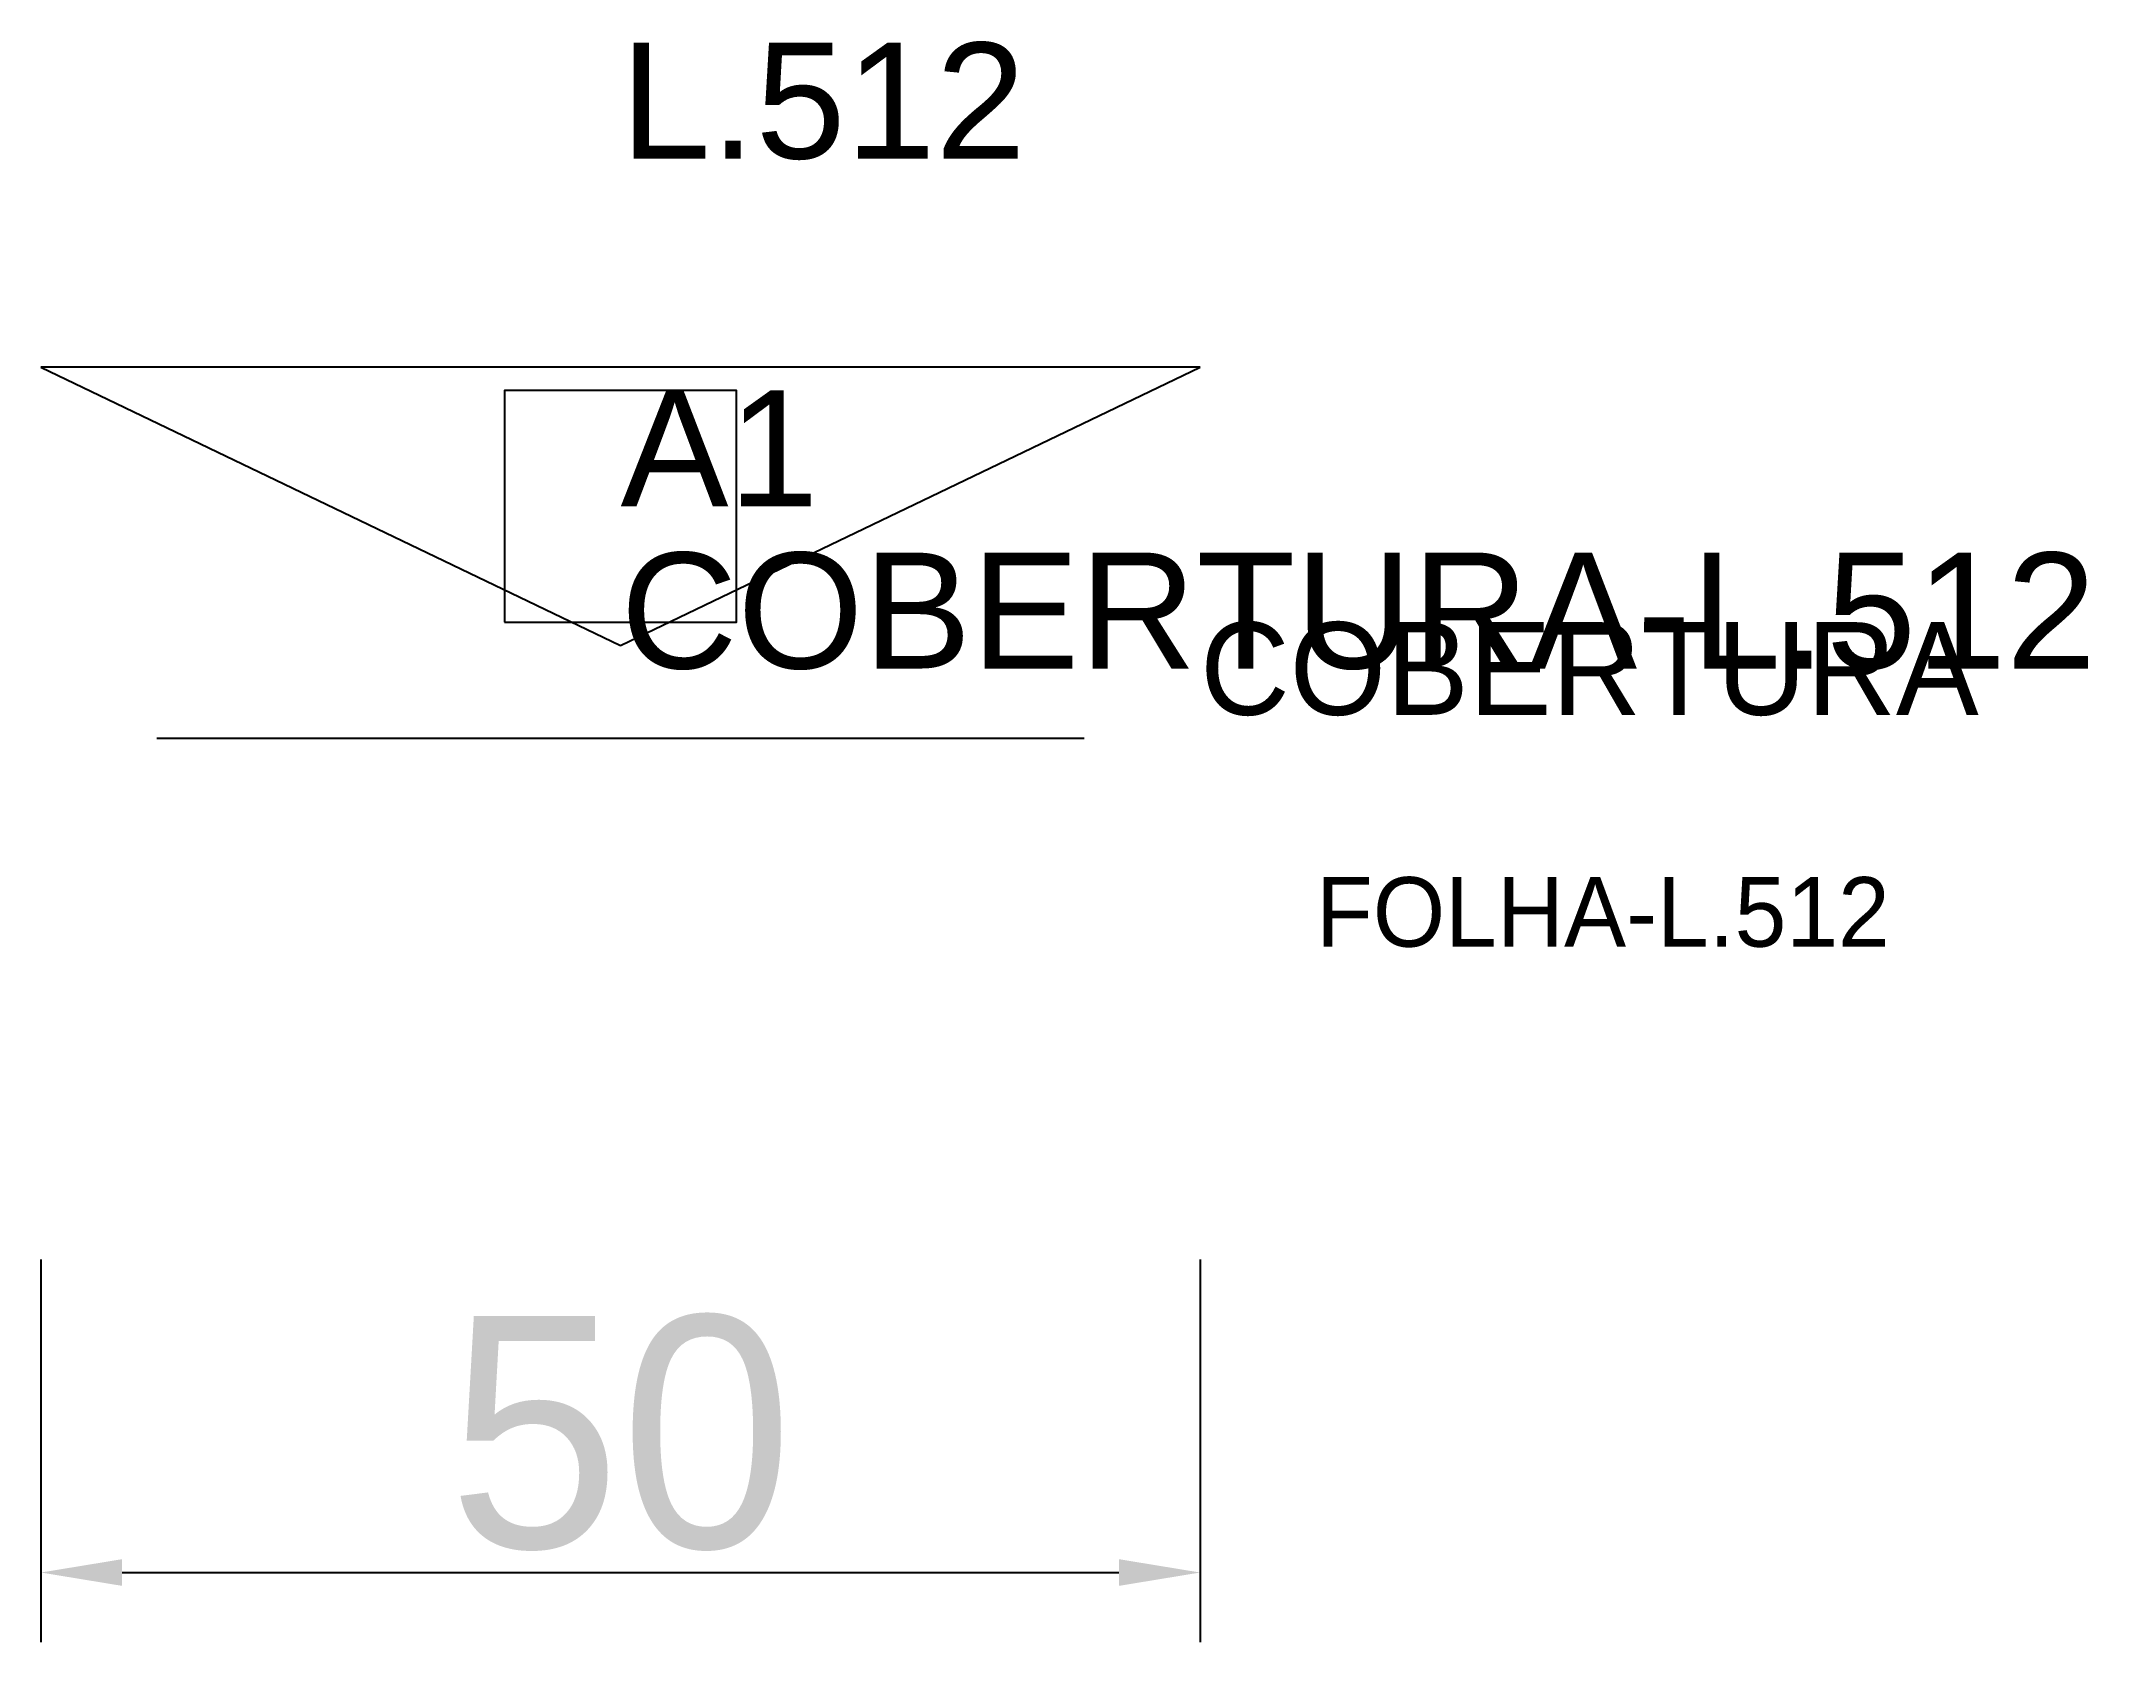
# Model space of a CAD drawing. Header units: metres. Extents: x 222.2 to 310.5, y 146.5 to 215.6.
import ezdxf

# ---------------------------------------------------------------- set-up
doc = ezdxf.new("R2010")
doc.units = ezdxf.units.M
for name, color, linetype in [('3', 3, 'CONTINUOUS'), ('AUX00', 7, 'CONTINUOUS'), ('COTA', 241, 'CONTINUOUS'), ('FOLHA', 255, 'CONTINUOUS'), ('Hachura', 251, 'CONTINUOUS'), ('NOMENCLATURA', 7, 'CONTINUOUS'), ('Nível', 160, 'CONTINUOUS'), ('Painéis', 200, 'CONTINUOUS'), ('Pilares', 5, 'CONTINUOUS'), ('SARR_2.2x7', 40, 'CONTINUOUS')]:
    doc.layers.add(name, color=color, linetype=linetype)
doc.styles.add('ARIAL', font='Arial.ttf')
doc.styles.add('STR_STANDARD', font='arial.ttf')
doc.dimstyles.new('EZ DXF', dxfattribs={"dimtxt": 10, "dimasz": 3.5, "dimexe": 3, "dimexo": 1.5, "dimgap": 1, "dimtad": 1, "dimdec": 1, "dimdsep": 46, "dimcen": 2.5, "dimazin": 3, "dimtfac": 1, "dimtmove": 0, "dimatfit": 3})

msp = doc.modelspace()

# ---------------------------------------------------------------- hatches: boundary and pattern name
at = {"layer": 'Hachura'}
h = msp.add_hatch(dxfattribs=at)
h.set_pattern_fill('ANSI31', scale=50)
h.paths.add_polyline_path([(272.2, 201.5), (222.2, 201.5), (247.2, 189.5)])
h = msp.add_hatch(dxfattribs=at)
h.set_pattern_fill('ANSI31', scale=50)
h.paths.add_polyline_path([(272.2, 201.5), (222.2, 201.5), (247.2, 189.5)])

# ---------------------------------------------------------------- linework, layer by layer
at = {"layer": 'Painéis', "color": 200}
for p, q in [((272.2, 201.5), (222.2, 201.5)), ((222.2, 201.5), (247.2, 189.5)), ((272.2, 201.5), (222.2, 201.5)), ((222.2, 201.5), (247.2, 189.5)), ((247.2, 189.5), (272.2, 201.5)), ((247.2, 189.5), (272.2, 201.5))]:
    msp.add_line(p, q, dxfattribs=at)
at = {"layer": 'Pilares'}
msp.add_lwpolyline([(242.2, 190.5), (252.2, 190.5), (252.2, 200.5), (242.2, 200.5)], close=True, dxfattribs=at)
msp.add_lwpolyline([(242.2, 190.5), (252.2, 190.5), (252.2, 200.5), (242.2, 200.5)], close=True, dxfattribs=at)
at = {"layer": 'SARR_2.2x7'}
msp.add_line((227.2, 185.5), (267.2, 185.5), dxfattribs=at)
msp.add_line((227.2, 185.5), (267.2, 185.5), dxfattribs=at)

# ---------------------------------------------------------------- texts
at = {"layer": '3', "style": 'STR_STANDARD'}
msp.add_text('A1', height=5, dxfattribs=at).set_placement((247.2, 195.5))
msp.add_text('A1', height=5, dxfattribs=at).set_placement((247.2, 195.5))
at = {"layer": 'AUX00', "style": 'STR_STANDARD'}
msp.add_text('COBERTURA-L.512', height=5, dxfattribs=at).set_placement((247.2, 188.5))
msp.add_text('COBERTURA-L.512', height=5, dxfattribs=at).set_placement((247.2, 188.5))
at = {"layer": 'FOLHA'}
msp.add_text('FOLHA-L.512', height=3, dxfattribs=at).set_placement((277.2, 176.5))
msp.add_text('FOLHA-L.512', height=3, dxfattribs=at).set_placement((277.2, 176.5))
at = {"layer": 'NOMENCLATURA', "insert": (247.2, 215.5), "char_height": 5, "attachment_point": 1, "style": 'ARIAL'}
msp.add_mtext('L.512', dxfattribs=at)
msp.add_mtext('L.512', dxfattribs=at)
at = {"layer": 'Nível'}
msp.add_text('COBERTURA', height=4, dxfattribs=at).set_placement((272.2, 186.5))
msp.add_text('COBERTURA', height=4, dxfattribs=at).set_placement((272.2, 186.5))

# ---------------------------------------------------------------- dimensions: what is measured, and where the dimension line sits
at = {"layer": 'COTA'}
msp.add_linear_dim(base=(222.2, 149.5), p1=(222.2, 164.5), p2=(272.2, 164.5), dimstyle='EZ DXF', dxfattribs=at).render()
msp.add_linear_dim(base=(222.2, 149.5), p1=(222.2, 164.5), p2=(272.2, 164.5), dimstyle='EZ DXF', dxfattribs=at).render()

doc.saveas('drawing.dxf')
